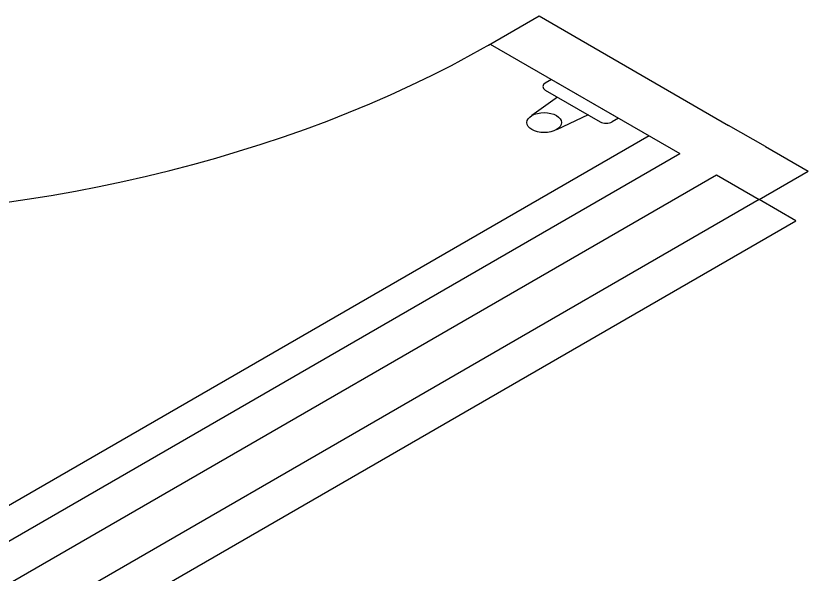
# Model space of a CAD drawing. Header units: millimetres. Extents: x 474.7 to 528.3, y 13.1 to 23.5.
# Drawn here: x 511.2268 to 511.6848, y 17.0333 to 17.356 of the extents above; entities that cross this region are included whole.
import ezdxf

# ---------------------------------------------------------------- set-up
doc = ezdxf.new("R2010")
doc.units = ezdxf.units.MM
doc.header["$LTSCALE"] = 2.5
doc.layers.add('I-ARQ', color=8, linetype='Continuous')

msp = doc.modelspace()

# ---------------------------------------------------------------- linework, layer by layer
at = {"layer": 'I-ARQ', "extrusion": (0, 0.816497, 0.57735)}
for p, q in [((511.49997, 17.33909, 21.86204), (511.52923, 17.35599, 21.83814)), ((511.52923, 17.35599, 21.83814), (511.63883, 17.29271, 21.92763)), ((511.50095, 17.33966, 21.86124), (511.61055, 17.27638, 21.95073)), ((511.53636, 17.31921, 21.89015), (511.53283, 17.31717, 21.89304)), ((511.53636, 17.31921, 21.89015), (511.57514, 17.29682, 21.92181)), ((511.53283, 17.31309, 21.89881), (511.56453, 17.29478, 21.9247)), ((511.53994, 17.30898, 21.90462), (511.52514, 17.29837, 21.91963)), ((511.55766, 17.29875, 21.91909), (511.53928, 17.2902, 21.93118)), ((511.57514, 17.29682, 21.92181), (511.5716, 17.29478, 21.9247)), ((511.66005, 17.28046, 21.94495), (511.63883, 17.29271, 21.92763)), ((511.59287, 17.28658, 21.93629), (510.63121, 16.73137, 22.72149)), ((511.66005, 17.28046, 21.94495), (511.6848, 17.26617, 21.96516)), ((510.64888, 16.72116, 22.73592), (511.61055, 17.27638, 21.95073)), ((511.65651, 17.24984, 21.98826), (511.6848, 17.26617, 21.96516)), ((510.6701, 16.70891, 22.75324), (511.63176, 17.26413, 21.96805)), ((511.63176, 17.26413, 21.96805), (511.65651, 17.24984, 21.98826)), ((511.65651, 17.24984, 21.98826), (511.23094, 17.00414, 22.33574)), ((511.67772, 17.23759, 22.00558), (511.65651, 17.24984, 21.98826)), ((511.25215, 16.99189, 22.35306), (511.67772, 17.23759, 22.00558))]:
    msp.add_line(p, q, dxfattribs=at)
msp.add_circle((-511.53221, 7.91716, 26.77936), 0.01, dxfattribs=at)
for centre, radius, start, end in [((-511.07537, 7.41338, 26.77936), 0.60159, 45.15105, 135.02584), ((-511.53636, 7.88106, 26.77936), 0.005, 315, 45), ((-511.56806, 7.91276, 26.77936), 0.005, 45, 135)]:
    msp.add_arc(centre, radius, start, end, dxfattribs=at)

doc.saveas('drawing.dxf')
